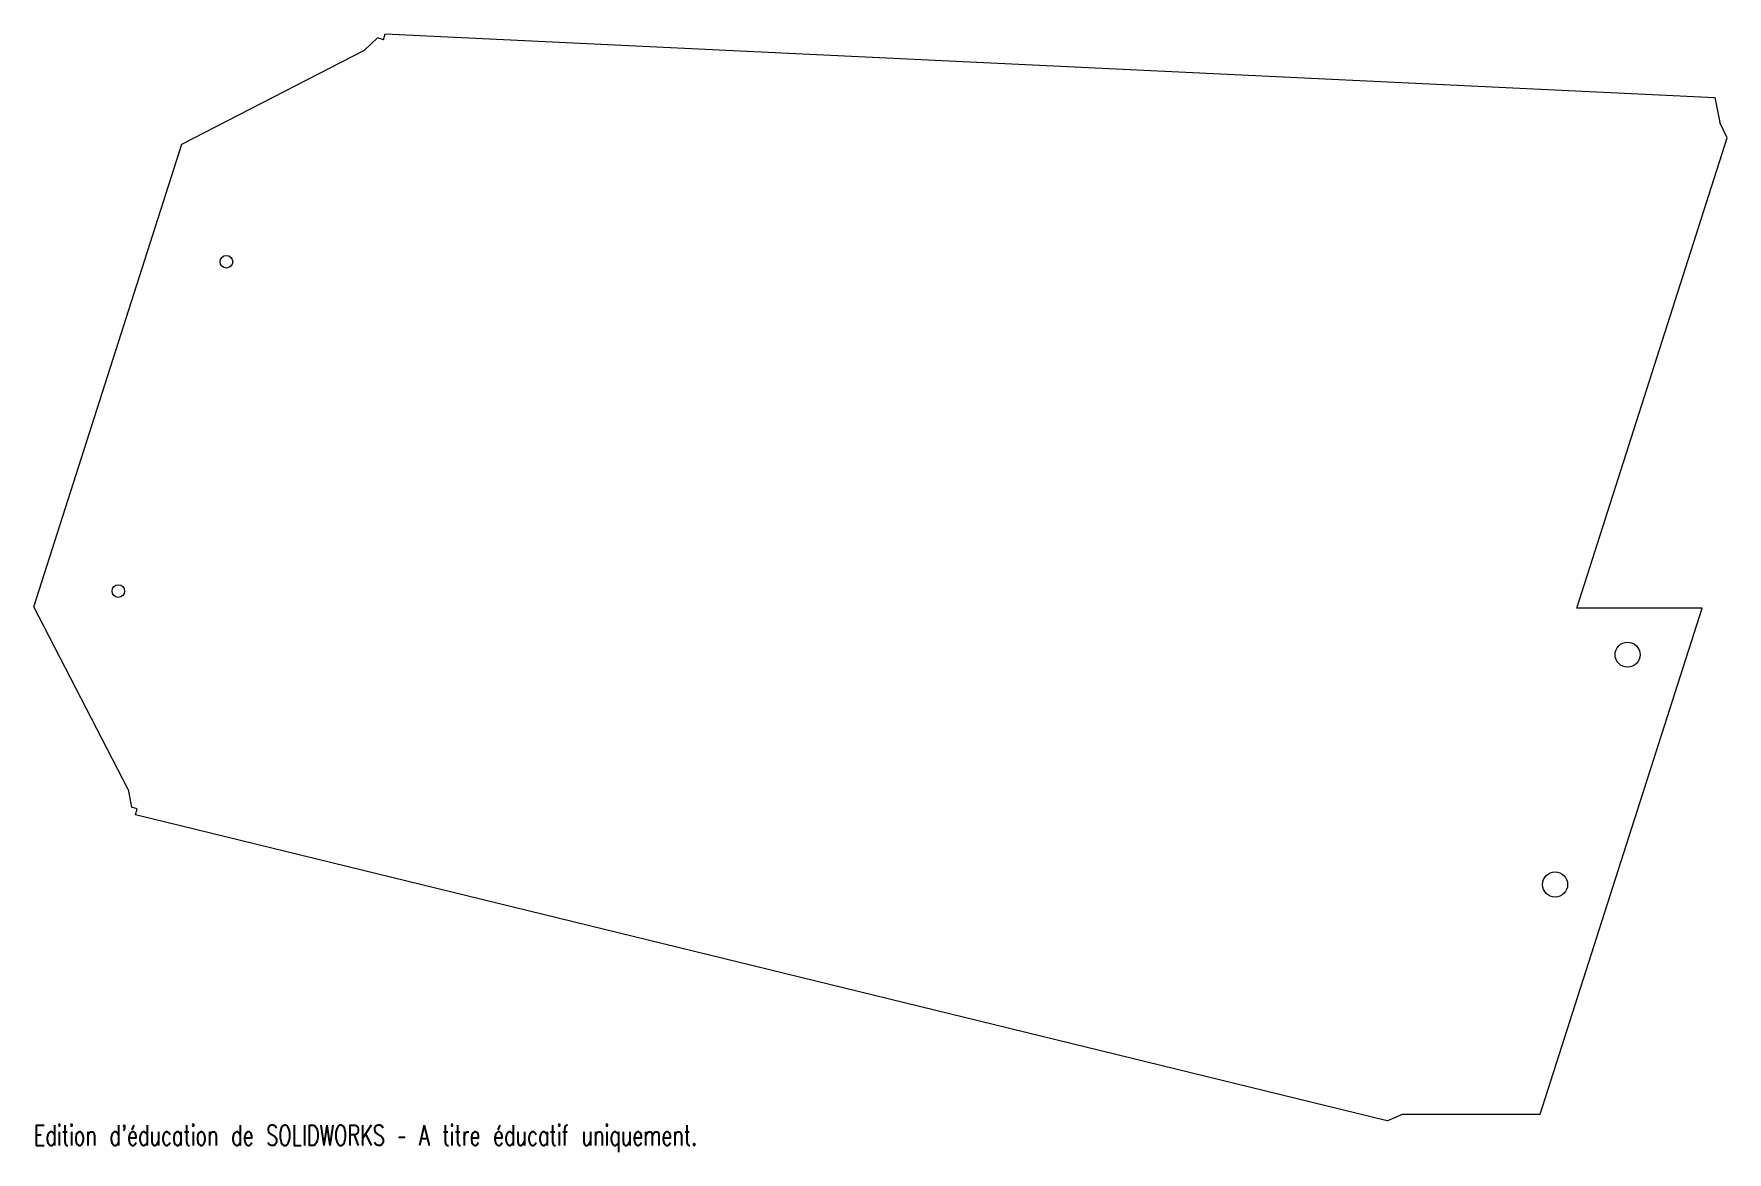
# Model space of a CAD drawing. Header units: millimetres. Extents: x -399 to 6, y -255 to 12.
import ezdxf

# ---------------------------------------------------------------- set-up
doc = ezdxf.new("R2010")
doc.units = ezdxf.units.MM
doc.styles.add('SLDTEXTSTYLE0', font='TXT', dxfattribs={"width": 0.7, "bigfont": 'bigfont'})

msp = doc.modelspace()

# ---------------------------------------------------------------- linework, layer by layer
at = {"color": 7, "linetype": 'Continuous', "lineweight": 15}
for p, q in [((-315.57, 10.96), (-315.11, 12.37)), ((-315.11, 12.37), (3.02, -2.85)), ((-363.79, -14.05), (-320.06, 8.48)), ((-320.06, 8.48), (-316.98, 11.41)), ((-315.57, 10.96), (-316.98, 11.41)), ((3.02, -2.85), (4.22, -8.8)), ((6, -12.5), (4.22, -8.8)), ((-399.21, -124.76), (-363.79, -14.05)), ((-30, -125.04), (6, -12.5)), ((-376.68, -168.49), (-399.21, -124.76)), ((-38.76, -246.2), (0, -125.04)), ((0, -125.04), (-30, -125.04)), ((-376.68, -168.49), (-375.87, -172.66)), ((-374.45, -173.12), (-375.87, -172.66)), ((-374.91, -174.54), (-374.45, -173.12)), ((-75.34, -247.78), (-374.91, -174.54)), ((-75.34, -247.78), (-71.72, -246.2)), ((-71.72, -246.2), (-38.76, -246.2))]:
    msp.add_line(p, q, dxfattribs=at)
for centre, radius in [((-353.13, -42.17), 1.5), ((-379.01, -120.98), 1.5), ((-17.83, -136.2), 3), ((-35.17, -191.2), 3)]:
    msp.add_circle(centre, radius, dxfattribs=at)

# ---------------------------------------------------------------- texts
at = {"color": 7, "linetype": 'Continuous', "insert": (-399.21, -248.8), "char_height": 4.8336, "attachment_point": 1, "style": 'SLDTEXTSTYLE0'}
msp.add_mtext("Edition d'éducation de SOLIDWORKS – A titre éducatif uniquement.", dxfattribs=at)

doc.saveas('drawing.dxf')
